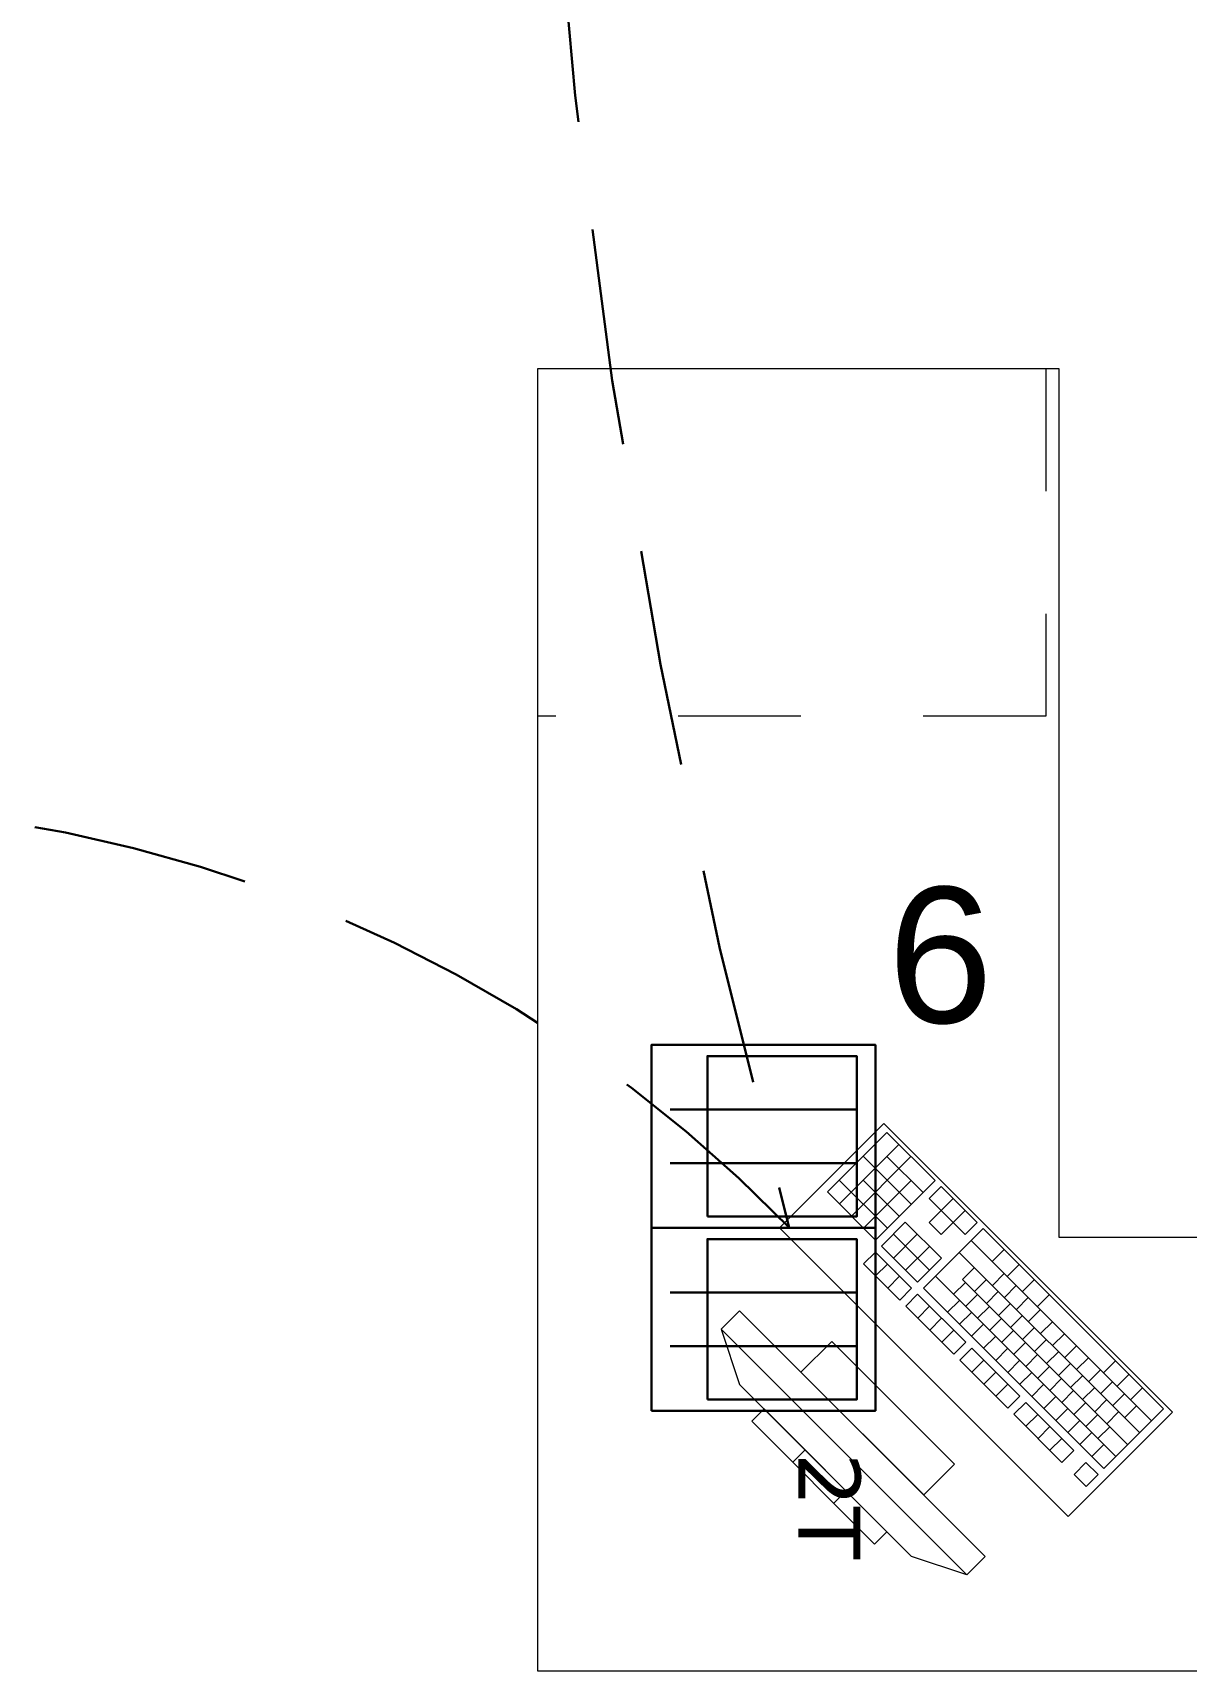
# Model space of a CAD drawing. Header units: inches. Extents: x -19 to 5698, y -728 to 92.
# Drawn here: x 226.083 to 227.411, y 5.288 to 7.175 of the extents above; entities that cross this region are included whole.
import ezdxf

# ---------------------------------------------------------------- set-up
doc = ezdxf.new("R2010")
doc.units = ezdxf.units.IN
doc.header["$MEASUREMENT"] = 0
doc.linetypes.add('HIDDEN', pattern=[0.375, 0.25, -0.125])
doc.linetypes.add('Rayas', pattern=[0.282222, 0.141111, -0.141111])
doc.layers.get('0').update_dxf_attribs({"color": 61})
doc.layers.add('00 conduct tomacorr', color=120, linetype='HIDDEN', lineweight=30)
doc.layers.add('00 IE LUZ EMERGENCIA', color=253, linetype='Continuous', lineweight=0)
doc.layers.add('Interior - Mobiliario', color=7, linetype='Continuous')
doc.styles.add('Annotative', font='arial.ttf')

# ---------------------------------------------------------------- blocks, each defined once
blk = doc.blocks.new('CAJA POP UP 6 MODULOS')
at = {"layer": '00 conduct tomacorr', "linetype": 'Continuous'}
for p, q in [((-0.095, -0.165), (-0.095, -0.0151)), ((-0.052, -0.165), (-0.052, -0.0151)), ((0.052, -0.165), (0.052, -0.0151)), ((0.095, -0.165), (0.095, -0.0151)), ((0, -0.165), (0, -0.18))]:
    blk.add_line(p, q, dxfattribs=at)
for points in [[(-0.147, 0), (0.147, 0), (0.147, -0.18), (-0.147, -0.18)], [(0, 0), (0.147, 0), (0.147, -0.18), (0, -0.18)]]:
    blk.add_lwpolyline(points, close=True, dxfattribs=at)
for points in [[(-0.138, -0.045), (-0.009, -0.045), (-0.009, -0.165), (-0.138, -0.165), (-0.138, -0.045)], [(0.009, -0.045), (0.138, -0.045), (0.138, -0.165), (0.009, -0.165), (0.009, -0.045)]]:
    blk.add_lwpolyline(points, dxfattribs=at)
at = {"color": 1, "insert": (-0.1807, -0.168), "char_height": 0.05, "attachment_point": 1, "rotation": 180}
blk.add_mtext_dynamic_manual_height_columns('{\\fVerdana|b0|i0|c0|p34;2T}', width=0.000481, gutter_width=0.1561, heights=[0], dxfattribs=at)

msp = doc.modelspace()

# ---------------------------------------------------------------- linework, layer by layer
at = {"layer": '00 conduct tomacorr'}
for centre, radius, start, end in [((235.3273, 8.0573, -0.0002), 8.6728, 160.09301, 195.09424), ((225.8062, 4.6877, 0.0006), 1.5974, 44.0764, 136.4508)]:
    msp.add_arc(centre, radius, start, end, dxfattribs=at)
at = {"layer": 'Interior - Mobiliario', "color": 175, "linetype": 'Rayas', "lineweight": 13}
for p, q in [((227.2491, 6.7882), (227.2491, 6.3882)), ((227.2491, 6.3882), (226.6641, 6.3882))]:
    msp.add_line(p, q, dxfattribs=at)
at = {"layer": 'Interior - Mobiliario', "color": 175, "linetype": 'Continuous', "lineweight": 13}
for p, q in [((227.0661, 5.9087), (226.9975, 5.8401)), ((227.1215, 5.8533), (227.0661, 5.9087)), ((227.0799, 5.8948), (227.0114, 5.8263)), ((227.0938, 5.881), (227.0252, 5.8124)), ((227.0941, 5.8259), (227.0387, 5.8813)), ((227.1078, 5.8396), (227.0662, 5.8811)), ((227.0666, 5.7984), (227.0112, 5.8538)), ((227.0803, 5.8121), (227.0388, 5.8537)), ((227.0939, 5.8534), (227.0391, 5.7986)), ((227.0529, 5.7847), (227.1215, 5.8533)), ((226.9975, 5.8401), (227.0529, 5.7847)), ((227.1284, 5.8464), (227.1147, 5.8327)), ((227.1147, 5.8327), (227.1285, 5.8188)), ((227.1699, 5.8048), (227.1284, 5.8464)), ((227.1423, 5.8325), (227.1285, 5.8188)), ((227.1285, 5.8188), (227.1148, 5.8051)), ((227.1424, 5.805), (227.1285, 5.8188)), ((227.1561, 5.8187), (227.1424, 5.805)), ((227.0873, 5.8052), (227.0598, 5.7778)), ((227.1288, 5.7637), (227.0873, 5.8052)), ((227.1769, 5.7979), (227.1083, 5.7293)), ((227.1148, 5.8051), (227.1287, 5.7912)), ((227.1287, 5.7912), (227.1424, 5.805)), ((227.1424, 5.805), (227.1562, 5.7911)), ((227.1562, 5.7911), (227.1699, 5.8048)), ((227.3846, 5.5902), (227.1769, 5.7979)), ((227.0598, 5.7778), (227.1014, 5.7363)), ((227.1151, 5.75), (227.0735, 5.7915)), ((227.1011, 5.7914), (227.0737, 5.7639)), ((227.115, 5.7775), (227.0875, 5.7501)), ((227.3709, 5.5765), (227.1632, 5.7842)), ((227.2011, 5.7737), (227.1874, 5.76)), ((227.053, 5.7709), (227.0393, 5.7572)), ((227.0393, 5.7572), (227.0808, 5.7157)), ((227.0945, 5.7294), (227.053, 5.7709)), ((227.0668, 5.7571), (227.0531, 5.7434)), ((227.1014, 5.7363), (227.1288, 5.7637)), ((227.3572, 5.5628), (227.1494, 5.7705)), ((227.2184, 5.7564), (227.2047, 5.7426)), ((227.0807, 5.7432), (227.067, 5.7295)), ((227.3297, 5.5353), (227.122, 5.743)), ((227.1565, 5.736), (227.1428, 5.7223)), ((227.1668, 5.7532), (227.153, 5.7394)), ((227.3434, 5.549), (227.153, 5.7394)), ((227.1806, 5.7393), (227.1669, 5.7256)), ((227.2012, 5.7461), (227.1875, 5.7324)), ((227.2357, 5.739), (227.222, 5.7253)), ((227.0808, 5.7157), (227.0945, 5.7294)), ((227.1014, 5.7225), (227.0877, 5.7088)), ((227.1568, 5.6671), (227.1014, 5.7225)), ((227.1083, 5.7293), (227.316, 5.5216)), ((227.1703, 5.7221), (227.1566, 5.7084)), ((227.1944, 5.7255), (227.1807, 5.7118)), ((227.2151, 5.7323), (227.2014, 5.7185)), ((227.2289, 5.7184), (227.2152, 5.7047)), ((227.253, 5.7217), (227.2393, 5.708)), ((226.8964, 5.7034), (226.8752, 5.6822)), ((227.1793, 5.4205), (226.8964, 5.7034)), ((227.0877, 5.7088), (227.1431, 5.6534)), ((227.1153, 5.7086), (227.1016, 5.6949)), ((227.1497, 5.7153), (227.136, 5.7016)), ((227.1636, 5.7015), (227.1498, 5.6878)), ((227.1842, 5.7083), (227.1705, 5.6946)), ((227.2083, 5.7116), (227.1946, 5.6979)), ((227.2428, 5.7046), (227.2291, 5.6908)), ((226.8752, 5.6822), (227.1581, 5.3993)), ((226.8752, 5.6822), (226.8964, 5.6185)), ((227.1291, 5.6948), (227.1154, 5.6811)), ((227.143, 5.6809), (227.1293, 5.6672)), ((227.1774, 5.6877), (227.1637, 5.6739)), ((227.198, 5.6944), (227.1843, 5.6807)), ((227.2119, 5.6806), (227.1982, 5.6669)), ((227.2221, 5.6978), (227.2084, 5.6841)), ((227.236, 5.6839), (227.2223, 5.6702)), ((227.2566, 5.6907), (227.2429, 5.677)), ((227.0025, 5.668), (226.9671, 5.6327)), ((227.1439, 5.5266), (227.0025, 5.668)), ((227.1431, 5.6534), (227.1568, 5.6671)), ((227.1913, 5.6738), (227.1775, 5.6601)), ((227.2257, 5.6667), (227.212, 5.653)), ((227.2498, 5.6701), (227.2361, 5.6564)), ((227.2705, 5.6769), (227.2568, 5.6632)), ((227.2843, 5.663), (227.2706, 5.6493)), ((227.1638, 5.6602), (227.15, 5.6464)), ((227.15, 5.6464), (227.2054, 5.5911)), ((227.2191, 5.6048), (227.1638, 5.6602)), ((227.1776, 5.6463), (227.1639, 5.6326)), ((227.2051, 5.66), (227.1914, 5.6462)), ((227.2189, 5.6461), (227.2052, 5.6324)), ((227.2396, 5.6529), (227.2259, 5.6392)), ((227.2637, 5.6562), (227.25, 5.6425)), ((227.2775, 5.6424), (227.2638, 5.6287)), ((227.2982, 5.6492), (227.2845, 5.6355)), ((227.3292, 5.6456), (227.3155, 5.6319)), ((226.9671, 5.6327), (227.1086, 5.4912)), ((227.1915, 5.6325), (227.1777, 5.6188)), ((227.2328, 5.6323), (227.2191, 5.6186)), ((227.2534, 5.6391), (227.2397, 5.6253)), ((227.2673, 5.6252), (227.2536, 5.6115)), ((227.2914, 5.6285), (227.2777, 5.6148)), ((227.312, 5.6353), (227.2983, 5.6216)), ((227.3448, 5.63), (227.3311, 5.6163)), ((227.0944, 5.4205), (226.8964, 5.6185)), ((227.2053, 5.6186), (227.1916, 5.6049)), ((227.2054, 5.5911), (227.2191, 5.6048)), ((227.2466, 5.6184), (227.2329, 5.6047)), ((227.2605, 5.6046), (227.2468, 5.5909)), ((227.2811, 5.6114), (227.2674, 5.5976)), ((227.3052, 5.6147), (227.2915, 5.601)), ((227.3259, 5.6215), (227.3122, 5.6078)), ((227.3397, 5.6076), (227.326, 5.5939)), ((227.3603, 5.6144), (227.3466, 5.6007)), ((226.9247, 5.5902), (226.9106, 5.5761)), ((227.0661, 5.4488), (226.9247, 5.5902)), ((227.2261, 5.5978), (227.2124, 5.5841)), ((227.2815, 5.5425), (227.2261, 5.5978)), ((227.2743, 5.5907), (227.2606, 5.577)), ((227.295, 5.5975), (227.2813, 5.5838)), ((227.3191, 5.6008), (227.3054, 5.5871)), ((227.316, 5.5216), (227.3846, 5.5902)), ((227.3329, 5.587), (227.3192, 5.5733)), ((227.3536, 5.5938), (227.3398, 5.5801)), ((226.9106, 5.5761), (227.052, 5.4347)), ((227.2124, 5.5841), (227.2677, 5.5287)), ((227.2399, 5.584), (227.2262, 5.5703)), ((227.2538, 5.5702), (227.2401, 5.5564)), ((227.2882, 5.5769), (227.2745, 5.5632)), ((227.3088, 5.5837), (227.2951, 5.57)), ((227.3227, 5.5698), (227.309, 5.5561)), ((227.2676, 5.5563), (227.2539, 5.5426)), ((227.302, 5.563), (227.2883, 5.5493)), ((227.3159, 5.5492), (227.3022, 5.5355)), ((226.9718, 5.5431), (226.9577, 5.5289)), ((227.2677, 5.5287), (227.2815, 5.5425)), ((227.2953, 5.5286), (227.2816, 5.5149)), ((227.3092, 5.5148), (227.2953, 5.5286)), ((227.1086, 5.4912), (227.1439, 5.5266)), ((227.2816, 5.5149), (227.2954, 5.501)), ((227.2954, 5.501), (227.3092, 5.5148)), ((227.019, 5.4959), (227.0048, 5.4818)), ((227.052, 5.4347), (227.0661, 5.4488)), ((227.1581, 5.3993), (227.0944, 5.4205)), ((227.1581, 5.3993), (227.1793, 5.4205))]:
    msp.add_line(p, q, dxfattribs=at)
at = {"layer": 'Interior - Mobiliario', "color": 175, "linetype": 'Continuous', "lineweight": 13, "flags": 128}
for points in [[(226.6641, 5.2882), (226.6641, 6.7882), (227.2641, 6.7882), (227.2641, 5.7882), (227.9641, 5.7882), (227.9641, 5.2882)], [(227.2747, 5.4665), (227.3949, 5.5867), (227.0626, 5.919), (226.9424, 5.7988)]]:
    msp.add_lwpolyline(points, close=True, dxfattribs=at)

# ---------------------------------------------------------------- block references
at = {"layer": '00 conduct tomacorr', "xscale": 1.432830642179531, "yscale": 1.432830642179531, "zscale": 1.432830642179531, "rotation": 89.99999999999997}
msp.add_blockref('CAJA POP UP 6 MODULOS', (226.7949, 5.7988, 0.0002), dxfattribs=at)

# ---------------------------------------------------------------- texts
at = {"layer": '00 IE LUZ EMERGENCIA', "style": 'Annotative'}
msp.add_attdef('6', (227.0669, 6.0349, 0.0002), '', height=0.1562, dxfattribs=at)

doc.saveas('drawing.dxf')
